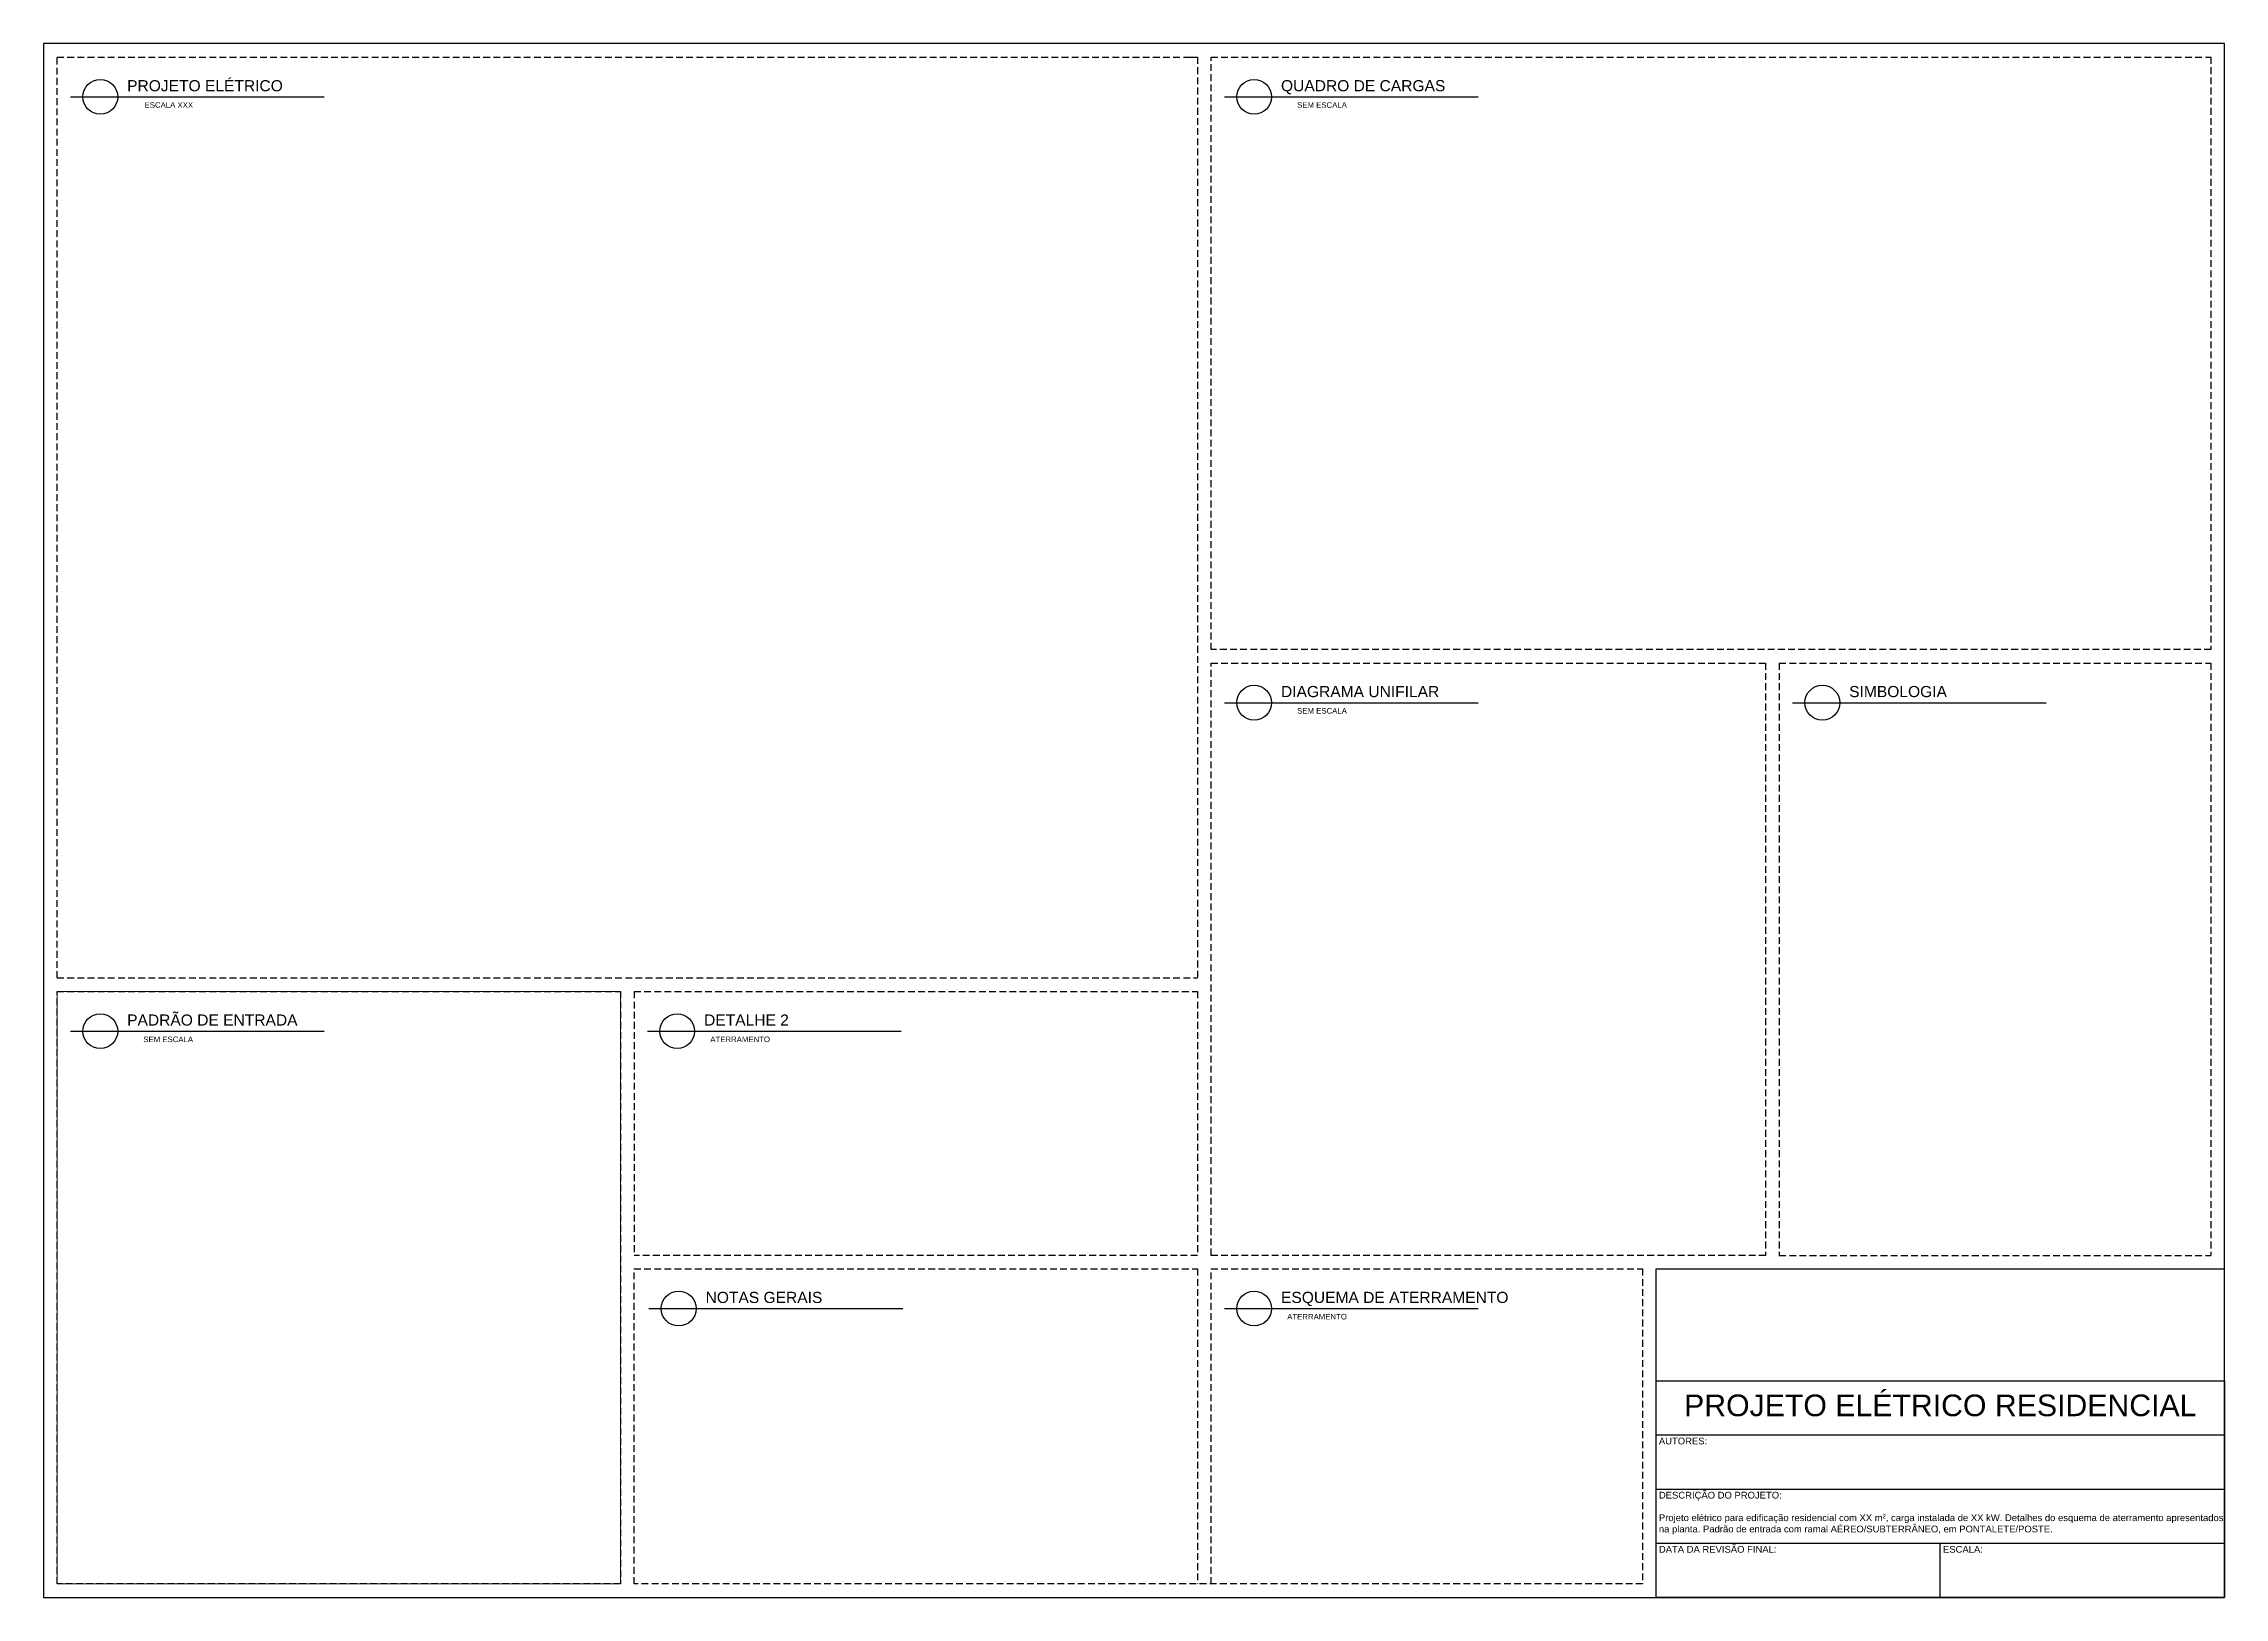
# Paper-space layout 'A1' of a CAD drawing. Header units: millimetres. Extents: x 25 to 831, y 10 to 584.
import ezdxf

# ---------------------------------------------------------------- set-up
doc = ezdxf.new("R2010")
doc.units = ezdxf.units.MM
doc.linetypes.add('HIDDEN', pattern=[0.375, 0.25, -0.125])
doc.layers.add('TEXTO', color=5, linetype='Continuous')
doc.styles.add('ROMANT', font='arial.ttf', dxfattribs={"height": 4})
doc.styles.get("Standard").update_dxf_attribs({"font": 'arial.ttf'})

psp = doc.layouts.new('A1')

# ---------------------------------------------------------------- linework, layer by layer
for p, q in [((446.46, 579), (451.46, 579)), ((621, 90.01), (621, 131.36)), ((621, 131.36), (831, 131.36)), ((621, 10.01), (621, 90.01)), ((621, 90.01), (831, 90.01)), ((831, 90.01), (831, 10.01)), ((621, 70.01), (831, 70.01)), ((621, 50.01), (831, 50.01)), ((621, 30.01), (831, 30.01)), ((726, 10.01), (726, 30.01)), ((831, 10.01), (621, 10.01))]:
    psp.add_line(p, q)
at = {"linetype": 'HIDDEN', "ltscale": 10}
for p, q in [((451.46, 579), (451.46, 238.82)), ((456.46, 355.18), (661.46, 355.18)), ((666.46, 355.18), (666.46, 136.36)), ((666.46, 355.18), (826, 355.18)), ((826, 355.18), (826, 136.36)), ((30, 238.82), (451.46, 238.82)), ((30, 233.82), (238.23, 233.82)), ((238.23, 233.82), (238.23, 15.01)), ((243.23, 233.82), (451.46, 233.82)), ((243.23, 233.82), (243.23, 136.36)), ((451.46, 233.82), (451.46, 136.36)), ((451.46, 136.36), (243.23, 136.36)), ((451.46, 131.36), (451.46, 15.01)), ((666.46, 136.36), (826, 136.36))]:
    psp.add_line(p, q, dxfattribs=at)
psp.add_lwpolyline([(831, 10.01), (831, 584), (25, 584), (25, 10.01)], close=True)
for points in [[(30, 238.82), (30, 579), (446.46, 579)], [(451.46, 579), (451.46, 360.18)], [(456.46, 136.36), (456.46, 355.18)], [(661.46, 355.18), (661.46, 136.36), (456.46, 136.36), (456.46, 315.18)], [(238.23, 15.01), (30, 15.01), (30, 233.82)], [(456.46, 131.36), (616, 131.36), (616, 15.01), (243.23, 15.01), (243.23, 131.36), (451.46, 131.36)], [(456.46, 15.01), (456.46, 131.36)]]:
    psp.add_lwpolyline(points, dxfattribs=at)
psp.add_lwpolyline([(456.46, 579), (826, 579), (826, 360.18), (456.46, 360.18)], close=True, dxfattribs=at)
at = {"layer": 'TEXTO'}
for p, q in [((34.94, 564.34), (128.72, 564.34)), ((461.4, 564.34), (555.17, 564.34)), ((461.4, 340.52), (555.17, 340.52)), ((671.4, 340.52), (765.17, 340.52)), ((34.94, 219.16), (128.72, 219.16)), ((248.17, 219.16), (341.95, 219.16)), ((248.73, 116.7), (342.51, 116.7)), ((461.4, 116.7), (555.17, 116.7))]:
    psp.add_line(p, q, dxfattribs=at)
for centre in [(45.94, 564.34), (472.4, 564.34), (472.4, 340.52), (682.4, 340.52), (45.94, 219.16), (259.17, 219.16), (259.73, 116.7), (472.4, 116.7)]:
    psp.add_circle(centre, 6.44, dxfattribs=at)

# ---------------------------------------------------------------- texts
for s, width, heights, insert, char_height, attachment_point in [('\\pxqc;PROJETO ELÉTRICO RESIDENCIAL', 210, [24.94], (726, 80.88), 8, 5), ('AUTORES:', 210, [0], (622, 69.01), 2.5, 1), ('DESCRIÇÃO DO PROJETO:\\P\\PProjeto elétrico para edificação residencial com XX m², carga instalada de XX kW. Detalhes do esquema de aterramento apresentados na planta. Padrão de entrada com ramal AÉREO/SUBTERRÂNEO, em PONTALETE/POSTE. ', 210, [0], (622, 49.01), 2.5, 1), ('DATA DA REVISÃO FINAL:', 104, [0], (622, 29.01), 2.5, 1), ('ESCALA:', 210, [0], (727, 29.01), 2.5, 1)]:
    psp.add_mtext_dynamic_manual_height_columns(s, width=width, gutter_width=12.5, heights=heights, dxfattribs=dict(insert=insert, char_height=char_height, attachment_point=attachment_point))
at = {"layer": 'TEXTO', "style": 'ROMANT'}
for s, height, p in [('PROJETO ELÉTRICO', 4.1187, (55.87, 566.4)), ('QUADRO DE CARGAS', 4.1187, (482.33, 566.4)), ('DIAGRAMA UNIFILAR', 4.1187, (482.33, 342.58)), ('SIMBOLOGIA', 4.119, (692.33, 342.58)), ('PADRÃO DE ENTRADA', 4.1187, (55.87, 221.23)), ('DETALHE 2', 4.119, (269.1, 221.23)), ('NOTAS GERAIS', 4.1187, (269.66, 118.76)), ('ESQUEMA DE ATERRAMENTO', 4.1187, (482.33, 118.76))]:
    psp.add_text(s, height=height, dxfattribs=at).set_placement(p)
at = {"layer": 'TEXTO', "attachment_point": 6, "style": 'ROMANT'}
for s, insert, char_height in [('ESCALA XXX', (80.23, 561.32, -945.09), 2.059), ('SEM ESCALA', (506.68, 561.32, -945.09), 2.059), ('SEM ESCALA', (506.68, 337.5, -945.09), 2.059), ('SEM ESCALA', (80.23, 216.14, -945.09), 2.059), ('ATERRAMENTO', (293.46, 216.14, -945.09), 2.0593), ('ATERRAMENTO', (506.68, 113.68, -945.09), 2.0593)]:
    psp.add_mtext(s, dxfattribs=dict(at, insert=insert, char_height=char_height))

# ---------------------------------------------------------------- viewports
at = {"layer": '0'}
psp.add_viewport(center=(134.11, 124.42), size=(208.23, 218.819), view_center_point=(1874.44, 5700.02), view_height=4021.842, dxfattribs=at)

doc.saveas('drawing.dxf')
